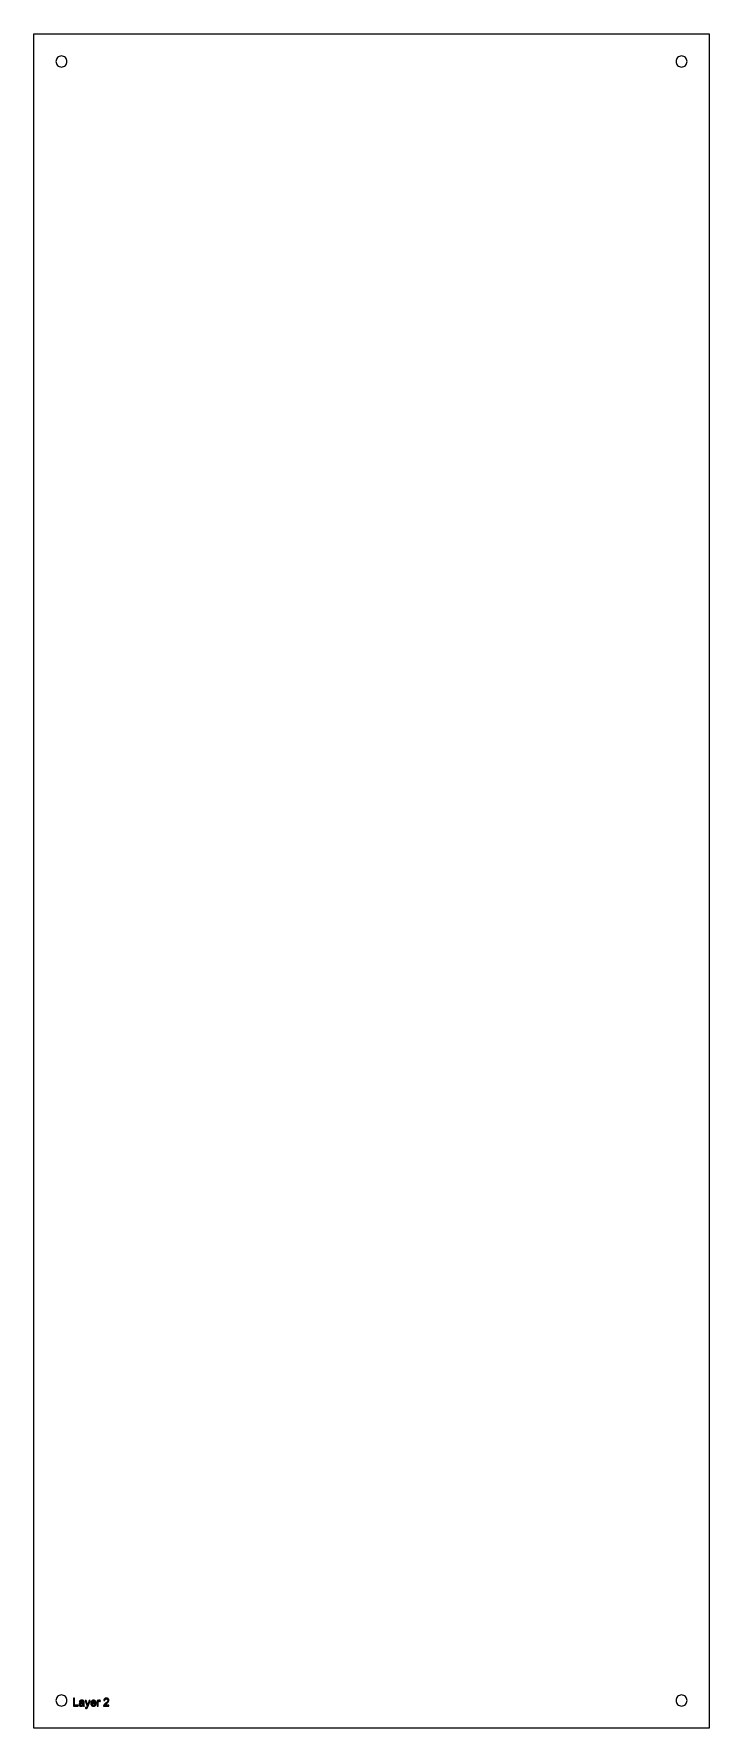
# Model space of a CAD drawing. Header units: metres. Extents: x -22 to 282, y -22 to 742.
import ezdxf

# ---------------------------------------------------------------- set-up
doc = ezdxf.new("R2010")
doc.units = ezdxf.units.M

msp = doc.modelspace()

# ---------------------------------------------------------------- linework, layer by layer
for points in [[(282.45, -22.45), (-22.45, -22.45), (-22.45, 742.45), (282.45, 742.45), (282.45, -22.45)], [(-7.5, 730), (-7.55, 730.49), (-7.69, 730.96), (-7.92, 731.39), (-8.23, 731.77), (-8.61, 732.08), (-9.04, 732.31), (-9.51, 732.45), (-10, 732.5), (-10.49, 732.45), (-10.96, 732.31), (-11.39, 732.08), (-11.77, 731.77), (-12.08, 731.39), (-12.31, 730.96), (-12.45, 730.49), (-12.5, 730), (-12.45, 729.51), (-12.31, 729.04), (-12.08, 728.61), (-11.77, 728.23), (-11.39, 727.92), (-10.96, 727.69), (-10.49, 727.55), (-10, 727.5), (-9.51, 727.55), (-9.04, 727.69), (-8.61, 727.92), (-8.23, 728.23), (-7.92, 728.61), (-7.69, 729.04), (-7.55, 729.51), (-7.5, 730)], [(272.5, 730), (272.45, 730.49), (272.31, 730.96), (272.08, 731.39), (271.77, 731.77), (271.39, 732.08), (270.96, 732.31), (270.49, 732.45), (270, 732.5), (269.51, 732.45), (269.04, 732.31), (268.61, 732.08), (268.23, 731.77), (267.92, 731.39), (267.69, 730.96), (267.55, 730.49), (267.5, 730), (267.55, 729.51), (267.69, 729.04), (267.92, 728.61), (268.23, 728.23), (268.61, 727.92), (269.04, 727.69), (269.51, 727.55), (270, 727.5), (270.49, 727.55), (270.96, 727.69), (271.39, 727.92), (271.77, 728.23), (272.08, 728.61), (272.31, 729.04), (272.45, 729.51), (272.5, 730)], [(-7.5, -10), (-7.55, -9.51), (-7.69, -9.04), (-7.92, -8.61), (-8.23, -8.23), (-8.61, -7.92), (-9.04, -7.69), (-9.51, -7.55), (-10, -7.5), (-10.49, -7.55), (-10.96, -7.69), (-11.39, -7.92), (-11.77, -8.23), (-12.08, -8.61), (-12.31, -9.04), (-12.45, -9.51), (-12.5, -10), (-12.45, -10.49), (-12.31, -10.96), (-12.08, -11.39), (-11.77, -11.77), (-11.39, -12.08), (-10.96, -12.31), (-10.49, -12.45), (-10, -12.5), (-9.51, -12.45), (-9.04, -12.31), (-8.61, -12.08), (-8.23, -11.77), (-7.92, -11.39), (-7.69, -10.96), (-7.55, -10.49), (-7.5, -10)], [(272.5, -10), (272.45, -9.51), (272.31, -9.04), (272.08, -8.61), (271.77, -8.23), (271.39, -7.92), (270.96, -7.69), (270.49, -7.55), (270, -7.5), (269.51, -7.55), (269.04, -7.69), (268.61, -7.92), (268.23, -8.23), (267.92, -8.61), (267.69, -9.04), (267.55, -9.51), (267.5, -10), (267.55, -10.49), (267.69, -10.96), (267.92, -11.39), (268.23, -11.77), (268.61, -12.08), (269.04, -12.31), (269.51, -12.45), (270, -12.5), (270.49, -12.45), (270.96, -12.31), (271.39, -12.08), (271.77, -11.77), (272.08, -11.39), (272.31, -10.96), (272.45, -10.49), (272.5, -10)], [(-4.63, -12.5), (-2.4, -12.5), (-2.4, -12.08), (-4.16, -12.08), (-4.16, -8.92), (-4.63, -8.92), (-4.63, -12.5)], [(-0.2, -12.18), (-0.19, -12.22), (-0.19, -12.25), (-0.18, -12.29), (-0.17, -12.32), (-0.17, -12.35), (-0.16, -12.38), (-0.15, -12.41), (-0.14, -12.44), (-0.12, -12.47), (-0.11, -12.5), (0.35, -12.5), (0.33, -12.47), (0.32, -12.44), (0.3, -12.41), (0.29, -12.38), (0.28, -12.35), (0.27, -12.32), (0.26, -12.28), (0.25, -12.25), (0.24, -12.22), (0.24, -12.19), (0.23, -12.15), (0.23, -12.11), (0.22, -12.05), (0.22, -11.99), (0.22, -11.91), (0.21, -11.83), (0.21, -11.74), (0.21, -11.64), (0.21, -11.53), (0.21, -11.41), (0.21, -10.83), (0.21, -10.77), (0.21, -10.72), (0.21, -10.67), (0.21, -10.62), (0.2, -10.58), (0.2, -10.54), (0.2, -10.51), (0.2, -10.47), (0.19, -10.45), (0.19, -10.42), (0.18, -10.39), (0.17, -10.35), (0.16, -10.32), (0.15, -10.29), (0.13, -10.26), (0.12, -10.23), (0.1, -10.2), (0.09, -10.17), (0.07, -10.15), (0.05, -10.12), (0.03, -10.1), (0.01, -10.08), (-0.02, -10.06), (-0.04, -10.03), (-0.07, -10.01), (-0.11, -10), (-0.14, -9.98), (-0.18, -9.96), (-0.21, -9.94), (-0.25, -9.93), (-0.3, -9.91), (-0.34, -9.9), (-0.39, -9.89), (-0.44, -9.88), (-0.49, -9.87), (-0.55, -9.86), (-0.61, -9.86), (-0.67, -9.85), (-0.73, -9.85), (-0.79, -9.85), (-0.86, -9.85), (-0.92, -9.85), (-0.99, -9.86), (-1.05, -9.86), (-1.11, -9.87), (-1.17, -9.88), (-1.22, -9.89), (-1.28, -9.91), (-1.33, -9.92), (-1.38, -9.94), (-1.43, -9.96), (-1.48, -9.98), (-1.52, -10), (-1.57, -10.03), (-1.61, -10.05), (-1.64, -10.08), (-1.68, -10.11), (-1.71, -10.14), (-1.74, -10.17), (-1.77, -10.2), (-1.8, -10.24), (-1.82, -10.27), (-1.84, -10.31), (-1.87, -10.35), (-1.89, -10.4), (-1.9, -10.44), (-1.92, -10.49), (-1.94, -10.54), (-1.95, -10.59), (-1.96, -10.65), (-1.53, -10.71), (-1.52, -10.65), (-1.5, -10.6), (-1.48, -10.56), (-1.46, -10.51), (-1.44, -10.47), (-1.42, -10.43), (-1.4, -10.4), (-1.37, -10.37), (-1.34, -10.34), (-1.31, -10.32), (-1.28, -10.3), (-1.25, -10.28), (-1.21, -10.27), (-1.17, -10.25), (-1.13, -10.24), (-1.08, -10.23), (-1.03, -10.22), (-0.97, -10.22), (-0.92, -10.21), (-0.86, -10.21), (-0.79, -10.21), (-0.73, -10.22), (-0.67, -10.23), (-0.62, -10.24), (-0.57, -10.25), (-0.52, -10.27), (-0.47, -10.29), (-0.43, -10.31), (-0.39, -10.33), (-0.36, -10.36), (-0.33, -10.38), (-0.31, -10.41), (-0.29, -10.44), (-0.28, -10.47), (-0.26, -10.51), (-0.25, -10.55), (-0.24, -10.59), (-0.24, -10.64), (-0.23, -10.69), (-0.23, -10.74), (-0.23, -10.75), (-0.23, -10.75), (-0.23, -10.76), (-0.23, -10.77), (-0.23, -10.78), (-0.23, -10.79), (-0.23, -10.81), (-0.23, -10.82), (-0.23, -10.84), (-0.23, -10.85), (-0.29, -10.87), (-0.35, -10.89), (-0.41, -10.91), (-0.48, -10.92), (-0.56, -10.94), (-0.64, -10.95), (-0.72, -10.97), (-0.82, -10.98), (-0.91, -10.99), (-1.02, -11.01), (-1.07, -11.01), (-1.12, -11.02), (-1.16, -11.02), (-1.21, -11.03), (-1.25, -11.04), (-1.28, -11.04), (-1.32, -11.05), (-1.35, -11.06), (-1.38, -11.07), (-1.41, -11.07), (-1.44, -11.08), (-1.48, -11.09), (-1.51, -11.11), (-1.54, -11.12), (-1.58, -11.13), (-1.61, -11.15), (-1.64, -11.16), (-1.67, -11.18), (-1.7, -11.2), (-1.72, -11.22), (-1.75, -11.24), (-1.78, -11.26), (-1.8, -11.28), (-1.83, -11.3), (-1.85, -11.33), (-1.87, -11.35), (-1.9, -11.38), (-1.92, -11.41), (-1.93, -11.44), (-1.95, -11.47), (-1.97, -11.5), (-1.98, -11.53), (-2, -11.57), (-2.01, -11.6), (-2.02, -11.63), (-2.02, -11.67), (-2.03, -11.71), (-2.04, -11.74), (-2.04, -11.78), (-2.04, -11.82), (-2.04, -11.88), (-2.03, -11.94), (-2.02, -12), (-2, -12.06), (-1.98, -12.11), (-1.96, -12.16), (-1.93, -12.21), (-1.89, -12.26), (-1.85, -12.31), (-1.81, -12.35), (-1.76, -12.39), (-1.71, -12.43), (-1.65, -12.46), (-1.59, -12.48), (-1.53, -12.51), (-1.46, -12.53), (-1.39, -12.54), (-1.32, -12.55), (-1.24, -12.56), (-1.15, -12.56), (-1.1, -12.56), (-1.05, -12.56), (-1, -12.55), (-0.95, -12.54), (-0.9, -12.54), (-0.85, -12.53), (-0.81, -12.52), (-0.76, -12.5), (-0.71, -12.49), (-0.67, -12.47), (-0.62, -12.46), (-0.58, -12.43), (-0.53, -12.41), (-0.48, -12.39), (-0.44, -12.36), (-0.39, -12.33), (-0.34, -12.29), (-0.29, -12.26), (-0.25, -12.22), (-0.2, -12.18)], [(-0.23, -11.2), (-0.23, -11.36), (-0.23, -11.42), (-0.24, -11.47), (-0.24, -11.52), (-0.25, -11.57), (-0.25, -11.61), (-0.26, -11.66), (-0.27, -11.7), (-0.28, -11.73), (-0.29, -11.77), (-0.31, -11.8), (-0.32, -11.84), (-0.35, -11.87), (-0.37, -11.91), (-0.4, -11.94), (-0.42, -11.97), (-0.45, -12), (-0.49, -12.03), (-0.52, -12.06), (-0.56, -12.08), (-0.6, -12.1), (-0.64, -12.12), (-0.68, -12.14), (-0.72, -12.16), (-0.76, -12.17), (-0.81, -12.19), (-0.85, -12.2), (-0.9, -12.2), (-0.95, -12.21), (-1, -12.21), (-1.05, -12.21), (-1.1, -12.21), (-1.14, -12.21), (-1.19, -12.2), (-1.23, -12.2), (-1.27, -12.18), (-1.31, -12.17), (-1.35, -12.16), (-1.38, -12.14), (-1.41, -12.12), (-1.44, -12.1), (-1.46, -12.07), (-1.49, -12.05), (-1.5, -12.02), (-1.52, -11.99), (-1.54, -11.97), (-1.55, -11.94), (-1.56, -11.9), (-1.56, -11.87), (-1.57, -11.84), (-1.57, -11.8), (-1.57, -11.78), (-1.57, -11.76), (-1.56, -11.74), (-1.56, -11.72), (-1.55, -11.69), (-1.55, -11.67), (-1.54, -11.65), (-1.53, -11.63), (-1.52, -11.61), (-1.51, -11.6), (-1.5, -11.58), (-1.48, -11.56), (-1.47, -11.54), (-1.45, -11.53), (-1.43, -11.51), (-1.42, -11.5), (-1.4, -11.49), (-1.38, -11.47), (-1.36, -11.46), (-1.34, -11.45), (-1.31, -11.44), (-1.28, -11.43), (-1.25, -11.42), (-1.22, -11.42), (-1.18, -11.41), (-1.14, -11.4), (-1.1, -11.39), (-1.05, -11.38), (-1, -11.37), (-0.95, -11.36), (-0.86, -11.35), (-0.77, -11.34), (-0.69, -11.32), (-0.61, -11.31), (-0.53, -11.29), (-0.46, -11.27), (-0.4, -11.25), (-0.34, -11.24), (-0.28, -11.22), (-0.23, -11.2)], [(0.87, -13.5), (0.9, -13.51), (0.93, -13.52), (0.96, -13.53), (0.99, -13.53), (1.02, -13.54), (1.05, -13.54), (1.08, -13.55), (1.1, -13.55), (1.13, -13.55), (1.15, -13.55), (1.2, -13.55), (1.24, -13.55), (1.28, -13.54), (1.31, -13.54), (1.35, -13.53), (1.39, -13.52), (1.42, -13.5), (1.45, -13.49), (1.49, -13.47), (1.52, -13.45), (1.55, -13.43), (1.58, -13.41), (1.6, -13.38), (1.63, -13.35), (1.66, -13.32), (1.69, -13.29), (1.71, -13.25), (1.74, -13.21), (1.76, -13.17), (1.78, -13.13), (1.8, -13.1), (1.82, -13.06), (1.84, -13.01), (1.87, -12.96), (1.89, -12.9), (1.92, -12.84), (1.94, -12.78), (1.97, -12.7), (2, -12.63), (2.03, -12.54), (3.02, -9.91), (2.58, -9.91), (2.02, -11.42), (2, -11.48), (1.98, -11.53), (1.96, -11.59), (1.94, -11.65), (1.93, -11.71), (1.91, -11.77), (1.89, -11.83), (1.88, -11.89), (1.86, -11.95), (1.84, -12.01), (1.83, -11.95), (1.81, -11.88), (1.79, -11.82), (1.77, -11.76), (1.75, -11.7), (1.74, -11.64), (1.72, -11.58), (1.7, -11.52), (1.68, -11.47), (1.66, -11.41), (1.12, -9.91), (0.64, -9.91), (1.63, -12.5), (1.62, -12.52), (1.62, -12.53), (1.61, -12.54), (1.61, -12.56), (1.6, -12.57), (1.6, -12.58), (1.6, -12.59), (1.59, -12.6), (1.59, -12.6), (1.59, -12.61), (1.57, -12.66), (1.55, -12.71), (1.54, -12.75), (1.52, -12.79), (1.51, -12.82), (1.49, -12.86), (1.48, -12.88), (1.47, -12.91), (1.46, -12.92), (1.45, -12.94), (1.44, -12.96), (1.43, -12.97), (1.42, -12.99), (1.4, -13), (1.39, -13.02), (1.37, -13.03), (1.36, -13.04), (1.34, -13.05), (1.33, -13.07), (1.31, -13.08), (1.29, -13.09), (1.27, -13.09), (1.25, -13.1), (1.23, -13.11), (1.21, -13.11), (1.18, -13.12), (1.16, -13.12), (1.13, -13.12), (1.1, -13.12), (1.07, -13.13), (1.05, -13.12), (1.03, -13.12), (1.01, -13.12), (0.98, -13.12), (0.96, -13.12), (0.93, -13.11), (0.91, -13.11), (0.88, -13.1), (0.85, -13.09), (0.82, -13.09), (0.87, -13.5)], [(5.17, -11.66), (5.15, -11.72), (5.12, -11.77), (5.1, -11.82), (5.07, -11.86), (5.05, -11.91), (5.02, -11.94), (4.99, -11.98), (4.96, -12.01), (4.93, -12.04), (4.9, -12.07), (4.86, -12.09), (4.82, -12.12), (4.79, -12.13), (4.75, -12.15), (4.71, -12.17), (4.66, -12.18), (4.62, -12.19), (4.58, -12.19), (4.53, -12.2), (4.48, -12.2), (4.42, -12.19), (4.36, -12.19), (4.3, -12.18), (4.24, -12.16), (4.18, -12.14), (4.13, -12.12), (4.08, -12.09), (4.03, -12.05), (3.98, -12.01), (3.94, -11.97), (3.9, -11.92), (3.86, -11.87), (3.83, -11.82), (3.8, -11.76), (3.77, -11.69), (3.75, -11.63), (3.73, -11.55), (3.72, -11.48), (3.71, -11.4), (3.7, -11.32), (5.63, -11.32), (5.63, -11.3), (5.63, -11.29), (5.63, -11.27), (5.63, -11.26), (5.63, -11.25), (5.63, -11.24), (5.63, -11.23), (5.63, -11.22), (5.63, -11.21), (5.63, -11.2), (5.63, -11.07), (5.62, -10.95), (5.61, -10.84), (5.58, -10.73), (5.55, -10.63), (5.52, -10.53), (5.47, -10.44), (5.42, -10.36), (5.37, -10.28), (5.31, -10.2), (5.24, -10.14), (5.17, -10.07), (5.09, -10.02), (5.01, -9.98), (4.93, -9.94), (4.84, -9.91), (4.75, -9.88), (4.66, -9.86), (4.56, -9.85), (4.46, -9.85), (4.35, -9.85), (4.25, -9.86), (4.15, -9.88), (4.06, -9.91), (3.97, -9.94), (3.88, -9.98), (3.8, -10.03), (3.72, -10.08), (3.65, -10.14), (3.58, -10.21), (3.52, -10.29), (3.46, -10.37), (3.41, -10.45), (3.37, -10.55), (3.33, -10.64), (3.3, -10.75), (3.27, -10.86), (3.26, -10.98), (3.25, -11.1), (3.24, -11.23), (3.25, -11.35), (3.26, -11.47), (3.27, -11.58), (3.3, -11.69), (3.33, -11.79), (3.36, -11.88), (3.41, -11.97), (3.46, -12.06), (3.51, -12.14), (3.58, -12.21), (3.65, -12.28), (3.72, -12.33), (3.8, -12.39), (3.88, -12.43), (3.97, -12.47), (4.06, -12.5), (4.16, -12.53), (4.26, -12.54), (4.37, -12.56), (4.48, -12.56), (4.57, -12.56), (4.65, -12.55), (4.74, -12.54), (4.82, -12.52), (4.89, -12.5), (4.96, -12.48), (5.03, -12.45), (5.1, -12.42), (5.16, -12.38), (5.22, -12.34), (5.28, -12.29), (5.33, -12.24), (5.38, -12.19), (5.43, -12.13), (5.47, -12.07), (5.51, -12.01), (5.54, -11.94), (5.57, -11.87), (5.6, -11.8), (5.62, -11.72), (5.17, -11.66)], [(3.72, -10.95), (3.73, -10.89), (3.74, -10.82), (3.75, -10.76), (3.77, -10.7), (3.79, -10.65), (3.82, -10.6), (3.84, -10.55), (3.88, -10.5), (3.91, -10.45), (3.95, -10.41), (3.99, -10.37), (4.04, -10.34), (4.08, -10.31), (4.13, -10.28), (4.18, -10.26), (4.23, -10.24), (4.29, -10.23), (4.34, -10.22), (4.4, -10.21), (4.46, -10.21), (4.53, -10.21), (4.59, -10.22), (4.65, -10.23), (4.71, -10.25), (4.76, -10.27), (4.82, -10.3), (4.87, -10.33), (4.92, -10.37), (4.96, -10.42), (5.01, -10.46), (5.03, -10.5), (5.06, -10.54), (5.08, -10.58), (5.1, -10.62), (5.12, -10.67), (5.13, -10.72), (5.14, -10.77), (5.16, -10.83), (5.16, -10.89), (5.17, -10.95), (3.72, -10.95)], [(6.17, -12.5), (6.61, -12.5), (6.61, -11.14), (6.61, -11.09), (6.61, -11.03), (6.61, -10.98), (6.62, -10.93), (6.62, -10.88), (6.63, -10.82), (6.64, -10.77), (6.65, -10.73), (6.67, -10.68), (6.68, -10.63), (6.69, -10.6), (6.7, -10.57), (6.71, -10.54), (6.73, -10.52), (6.74, -10.49), (6.76, -10.47), (6.78, -10.45), (6.8, -10.43), (6.82, -10.41), (6.84, -10.39), (6.87, -10.37), (6.89, -10.36), (6.91, -10.34), (6.94, -10.33), (6.97, -10.32), (6.99, -10.32), (7.02, -10.31), (7.05, -10.31), (7.07, -10.3), (7.1, -10.3), (7.13, -10.3), (7.17, -10.31), (7.2, -10.31), (7.23, -10.32), (7.26, -10.33), (7.3, -10.34), (7.33, -10.35), (7.36, -10.36), (7.39, -10.38), (7.42, -10.4), (7.58, -9.99), (7.53, -9.96), (7.48, -9.94), (7.44, -9.92), (7.39, -9.9), (7.35, -9.88), (7.3, -9.87), (7.26, -9.86), (7.21, -9.85), (7.17, -9.85), (7.12, -9.85), (7.09, -9.85), (7.06, -9.85), (7.03, -9.86), (7.01, -9.86), (6.98, -9.87), (6.95, -9.88), (6.92, -9.89), (6.89, -9.9), (6.87, -9.92), (6.84, -9.94), (6.82, -9.96), (6.79, -9.98), (6.76, -10.01), (6.74, -10.04), (6.71, -10.07), (6.68, -10.11), (6.65, -10.15), (6.62, -10.2), (6.59, -10.25), (6.56, -10.3), (6.56, -9.91), (6.17, -9.91), (6.17, -12.5)], [(11.41, -12.08), (9.66, -12.08), (9.67, -12.05), (9.69, -12.03), (9.71, -12.01), (9.72, -11.98), (9.74, -11.96), (9.76, -11.93), (9.78, -11.91), (9.8, -11.89), (9.82, -11.86), (9.84, -11.84), (9.87, -11.81), (9.9, -11.78), (9.94, -11.75), (9.98, -11.71), (10.03, -11.67), (10.08, -11.62), (10.14, -11.57), (10.2, -11.51), (10.28, -11.45), (10.35, -11.39), (10.44, -11.31), (10.53, -11.24), (10.61, -11.16), (10.69, -11.1), (10.76, -11.03), (10.82, -10.97), (10.88, -10.91), (10.94, -10.86), (10.99, -10.81), (11.03, -10.76), (11.07, -10.71), (11.11, -10.67), (11.14, -10.62), (11.17, -10.58), (11.2, -10.54), (11.23, -10.49), (11.26, -10.45), (11.28, -10.41), (11.3, -10.36), (11.32, -10.32), (11.34, -10.28), (11.35, -10.24), (11.37, -10.2), (11.38, -10.16), (11.39, -10.11), (11.39, -10.07), (11.4, -10.03), (11.41, -9.99), (11.41, -9.94), (11.41, -9.9), (11.41, -9.82), (11.4, -9.74), (11.38, -9.66), (11.36, -9.58), (11.33, -9.51), (11.3, -9.44), (11.26, -9.38), (11.22, -9.31), (11.17, -9.25), (11.11, -9.19), (11.05, -9.14), (10.98, -9.09), (10.91, -9.05), (10.83, -9.01), (10.75, -8.98), (10.67, -8.95), (10.58, -8.93), (10.49, -8.92), (10.39, -8.91), (10.29, -8.91), (10.19, -8.91), (10.1, -8.92), (10.01, -8.93), (9.92, -8.95), (9.83, -8.97), (9.76, -9), (9.68, -9.04), (9.61, -9.08), (9.54, -9.12), (9.48, -9.17), (9.42, -9.23), (9.37, -9.29), (9.32, -9.35), (9.28, -9.42), (9.24, -9.5), (9.21, -9.58), (9.18, -9.66), (9.16, -9.75), (9.14, -9.84), (9.13, -9.94), (9.58, -9.99), (9.58, -9.92), (9.59, -9.86), (9.6, -9.8), (9.61, -9.74), (9.63, -9.69), (9.65, -9.64), (9.68, -9.59), (9.71, -9.54), (9.74, -9.5), (9.78, -9.46), (9.81, -9.42), (9.86, -9.39), (9.9, -9.36), (9.95, -9.34), (10, -9.32), (10.05, -9.3), (10.1, -9.29), (10.16, -9.28), (10.22, -9.27), (10.28, -9.27), (10.34, -9.27), (10.4, -9.28), (10.45, -9.29), (10.51, -9.3), (10.55, -9.32), (10.6, -9.34), (10.65, -9.36), (10.69, -9.39), (10.73, -9.42), (10.77, -9.45), (10.81, -9.49), (10.84, -9.52), (10.87, -9.56), (10.89, -9.61), (10.91, -9.65), (10.93, -9.69), (10.94, -9.74), (10.95, -9.79), (10.96, -9.84), (10.96, -9.89), (10.96, -9.94), (10.95, -9.99), (10.94, -10.04), (10.92, -10.09), (10.91, -10.15), (10.88, -10.2), (10.86, -10.25), (10.83, -10.31), (10.79, -10.36), (10.75, -10.42), (10.71, -10.48), (10.65, -10.54), (10.6, -10.6), (10.53, -10.67), (10.45, -10.75), (10.37, -10.83), (10.28, -10.91), (10.18, -10.99), (10.08, -11.08), (9.96, -11.18), (9.89, -11.24), (9.82, -11.3), (9.75, -11.35), (9.69, -11.41), (9.63, -11.47), (9.58, -11.52), (9.52, -11.57), (9.47, -11.62), (9.43, -11.67), (9.39, -11.72), (9.35, -11.77), (9.31, -11.81), (9.28, -11.86), (9.25, -11.91), (9.22, -11.95), (9.19, -12), (9.16, -12.05), (9.14, -12.1), (9.12, -12.15), (9.1, -12.19), (9.09, -12.22), (9.08, -12.25), (9.07, -12.28), (9.06, -12.31), (9.06, -12.34), (9.05, -12.38), (9.05, -12.41), (9.05, -12.44), (9.05, -12.47), (9.05, -12.5), (11.41, -12.5), (11.41, -12.08)]]:
    msp.add_lwpolyline(points)

doc.saveas('drawing.dxf')
